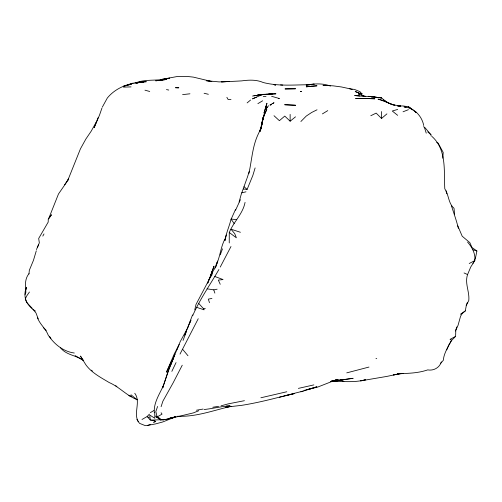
<?xml version="1.0" encoding="UTF-8"?>
<svg xmlns="http://www.w3.org/2000/svg" width="502" height="502" viewBox="0 0 502 502"><rect width="100%" height="100%" fill="white"/><g stroke="black" fill="none" stroke-linecap="round" stroke-linejoin="round"><path stroke-width="0.75" d="M386.916 113.866L381.539 118.453L381.539 111.569M229.251 242.93L229.276 232.514C233.568 221.853 242.849 213.921 245.064 202.394M446.73 349.869L448.826 344.874L451.712 340.331L455.621 336.378L455.778 330.26L458.031 325.352L460.566 316.273L462.191 313.518L465.291 310.92L466.345 305.323L468.786 300.522C469.721 291.737 464.532 283.335 467.569 274.556L470.788 266.913L474.842 260.557C475.601 253.504 472.049 247.216 467.569 242.083M442.802 158.212L443.21 152.457L438.064 143.014L436.702 142.417M154.265 412.406C153.694 402.315 159.768 393.875 163.602 385.078L162.673 387.826L168.691 369.39L174.922 354.362L168.936 369.528L162.679 387.757M28.984 273.985L29.323 270.302L33.471 260.281L36.301 250.799M214.862 267.93L217.611 261.046L216.13 266.399L213.162 270.892L209.485 278.911L196.012 304.457L194.751 309.935M26.054 290.143L26.43 287.257C22.383 297.222 26.888 305.63 35.429 311.077M261.567 126.56L261.78 125.13M248.854 173.541C251.759 160.778 252.268 147.475 257.633 135.427L261.617 126.924L260.042 130.332L261.184 127.169L260.695 129.936M261.918 124.402L263.255 117.104L259.961 131.593M262.709 120.085L263.255 117.104M267.434 107.441L265.64 108.733L266.938 103.274L264.002 113.132L266.204 105.646M261.41 127.044L262.791 119.507M260.883 128.813L262.715 119.457L264.309 114.174L261.592 125.017L262.715 119.457L261.385 126.372M457.78 225.875L462.191 236.197L469.828 242.635L472.037 247.568L476.9 250.969L475.488 257.99L474.534 260.023M226.251 234.992L225.028 240.496C226.088 233.204 229.219 226.59 230.989 219.506L235.57 209.334M211.562 276.182L212.233 273.395M260.011 131.574L261.184 127.169M239.09 202.017L241.148 194.619L246.877 178.612M255.123 167.925L252.839 175.449L247.122 189.398L243.414 189.028M455.534 331.031L456.814 326.902M247.122 178.053L249.287 171.289M161.098 406.702L162.861 401.236L173.096 382.913L182.245 365.211M101.95 108.055L99.578 114.933L94.15 127.684L98.147 117.575M216.312 264.83C220.409 256.095 220.679 246.137 225.618 237.822M157.609 406.451L155.833 411.502L157.126 416.967L161.098 419.804L166.469 419.534L174.709 416.986M210.627 275.642L213.99 266.173L209.485 278.817L212.453 270.484M184.761 335.204L192.555 314.873M170.875 364.446L173.497 357.844M183.054 340.431L186.261 331.853M207.815 282.883L209.485 278.428L207.728 283.122M220.24 254.865L222.486 248.848M37.43 247.448L39.332 242.842L38.685 238.456L48.186 222.104L48.267 219.154L51.455 214.787L48.575 218.885L58.47 194.004L67.67 180.689L80.445 148.824L85.823 139.104L91.201 131.16L96.572 121.522M25.1 294.517L25.866 291.587L25.677 293.03C25.42 286.416 24.403 279.168 28.997 273.646M171.847 361.892L172.826 359.363M192.693 315.72C199.727 299.43 210.068 284.891 218.878 269.555M171.847 371.38L176.045 362.582M176.836 349.712L180.274 341.517L187.98 327.386M466.201 305.329L467.293 302.712M168.81 367.213L166.469 372.151L174.25 353.973L179.227 344.428L173.366 357.92M187.98 327.078L190.936 320.15L189.348 323.859M36.445 249.582L38.579 244.606M240.408 199.708L235.545 210.269M169.067 366.611L169.996 364.59M170.611 363.247L171.54 361.227M230.989 246.507L220.24 267.077M472.94 263.412L473.894 261.379M399.19 373.789L393.373 374.938L403.043 373.438L397.672 373.708C407.8 373.4 417.971 373.25 427.666 369.905C433.678 370.953 439.476 367.771 441.352 361.917M198.234 318.726L180.023 354.079M451.618 340.067L451.436 340.412C448.286 346.775 443.912 353.038 443.304 360.31L440.681 363.31M102.301 107.152L107.328 98.015C116.79 86.457 131.913 82.052 146.339 81.726L139.587 82.184L136.086 83.031L139.587 82.403L136.651 83.012M42.808 236.103L44.013 233.932M67.67 180.689L68.68 178.881M64.651 184.767L68.435 179.001M29.436 292.02L26.675 295.998L25.276 299.004L26.675 302.43L32.053 308.128M149.389 414.125L147.168 416.503L141.991 419.496M300.886 121.509L306.264 116.062L311.642 112.479L317.019 109.8M265.64 108.733L268.626 105.753M247.122 102.904L250.567 100.03M274.004 115.705L279.382 120.687L284.76 116.094L290.137 121.202L295.515 116.828M270.421 105.282L271.613 104.422M272.812 103.563L274.004 102.697L269.913 104.993M460.39 314.296L465.291 310.92M322.397 113.898L327.775 110.616M257.877 103.65L262.64 100.795M150.343 412.644L153.913 410.523M157.126 416.967L162.033 414.131L161.098 412.757M153.474 422.69L155.72 421.429L153.744 420.293M455.621 336.378L450.062 339.377L451.712 340.331M469.213 263.519L474.842 260.557M370.783 115.736L376.161 113.107L381.539 118.453M175.882 416.415L171.847 418.285L175.92 416.428M175.524 416.792L162.893 421.918L155.582 423.908L147.475 425.432L144.965 425.508L139.587 423.368C131.944 414.89 141.564 402.259 134.768 393.267M252.5 96.064L262.433 94.464L275.956 93.811L262.464 94.483L252.5 98.875L256.371 97.175M134.881 83.194C145.768 78.469 158.325 81.575 169.607 78.124L160.86 79.554L177.225 76.517L187.673 76.492L193.358 77.12L211.788 81.531M198.729 410.749L193.358 412.901L168.39 418.888L174.752 416.967M403.043 111.789L408.421 109.681M130.325 84.204L133.074 83.175L130.953 83.96M230.776 406.363L225.618 407.197L241.82 405.315C262.559 402.052 282.802 396.134 303.101 391.114M300.886 391.824L316.906 386.804L307.023 389.627M310.041 388.918L311.642 388.416M147.475 425.432L150.343 424.548M368.976 367.062L346.756 372.861M397.672 109.417L392.294 111.036L397.672 115.341M286.811 391.755L260.877 397.779M198.729 303.434L203.712 308.899L205.293 308.441M279.382 397.264L294.398 393.587L284.76 395.752M375.96 358.679L376.738 358.466M221.062 405.836L228.36 403.84L244.424 400.696M168.088 418.712L171.094 417.921M166.469 419.132L167.549 418.85M331.213 381.438L338.524 379.587M331.42 381.388L337.407 379.882L331.722 381.175M136.23 83.012L139.587 82.184L143.867 81.889L136.155 83.081M164.807 419.44L162.692 419.961L164.963 419.465M168.327 418.58L171.144 417.89M241.744 192.831L245.993 191.82M298.37 388.385L313.844 384.902M365.356 379.826C354.657 382.637 343.5 381.438 332.581 381.181M365.569 379.769L360.631 380.874L386.916 376.4L401.374 373.356M211.938 298.401L208.324 299.142L209.485 302.693M207.056 288.801L213.764 289.867L217.128 289.196M303.961 390.424L317.653 387.098L336.842 379.556L333.152 380.949L338.712 380.635L335.932 380.729M228.554 406.771L230.989 406.319C213.381 410.41 195.931 417.074 177.601 416.24M196.414 410.228L203.078 409.061M330.906 381.438L353.144 378.295L339.296 380.202M330.9 381.514L338.404 380.46M212.76 407.247L218.539 406.338M253.924 95.756L266.474 94.219M330.749 381.413L338.524 380.29L331.05 381.344M330.994 381.351L338.179 380.328L336.026 380.541M330.818 381.533L343.901 379.694L330.843 381.457M331.063 381.432L333.152 381.15M159.291 80.458L166.469 79.485L155.72 80.809L162.215 80.063M211.769 81.575L206.353 80.715L219.167 81.901L229.251 81.512L221.363 81.87C228.159 81.55 234.949 81.299 241.744 80.878C248.998 79.893 256.371 79.523 263.255 82.529L263.293 82.541C278.572 86.451 294.498 84.782 310.073 84.719L306.264 84.995C314.315 83.702 322.661 83.062 330.46 86.049M182.602 94.633L189.951 93.799M162.629 419.572L164.167 419.396M268.645 94.106L272.253 93.924L257.877 94.985L264.416 94.263M311.642 84.424L314.202 84.148L306.264 84.995M257.877 94.985L262.464 94.483M204.107 409.525C212.792 408.622 221.275 406.331 230.06 405.898L226.389 406.112M332.198 381.087L338.329 380.635L336.108 380.717M263.255 94.401L264.309 94.326M123.461 87.122L131.035 86.896M371.474 97.106L374.235 96.924L354.657 95.537L360.034 96.108M149.138 417.645L147.168 416.503L150.343 420.111L161.098 419.747M334.627 380.773L333.152 380.823L334.539 380.78M263.255 96.528L266.01 96.528M230.995 99.597L228.109 99.478L226.873 97.319M280.555 84.951L282.739 85.089M368.449 96.284L381.539 97.903L386.377 102.044L383.559 99.98L388.717 103.211L394.302 105.125M231.158 219.01L236.367 219.707M361.496 95.782L365.412 96.34M349.279 88.653L354.657 89.5L360.034 91.678L361.509 94.087L355.209 91.515L360.034 93.466M325.171 85.629L322.993 85.277L333.152 85.848L341.555 86.978L349.103 88.628M166.469 89.588L168.766 90.053M342.389 381.282L343.901 381.602L342.559 381.313M204.107 93.259L208.361 94.288M144.965 90.178L149.728 91.477M349.336 88.697L352.228 89.513M74.302 353.031C63.126 351.463 54.266 344.234 48.186 335.085C45.726 328.521 39.777 324.342 37.43 317.597M271.638 96.302L279.382 98.536L278.811 98.373M151.548 420.187L155.72 421.429M472.94 249.783L476.9 250.969M394.948 105.2C388.987 103.989 384.068 100.049 378.025 99.12L386.916 102.176L392.294 104.68L400.765 106.035L397.672 106.066L403.043 105.947L408.421 106.75L413.202 110.126M240.427 232.282L230.989 229.188L234.748 233.694L236.367 237.804L229.276 232.514M196.533 307.293L204.107 309.828L203.712 308.899M137.573 399.768C126.993 396.134 119.489 386.91 109.198 382.549C100.889 377.542 91.54 372.766 85.823 364.753L80.445 356.056L83.219 360.298L75.068 355.592M129.347 395.752L131.562 396.542M275.466 85.12L274.004 84.581L275.385 85.164M214.862 276.502L223.064 279.558L218.332 280.091L220.24 284.289M406.08 107.616L403.972 106.819C414.024 107.761 421.799 115.724 423.732 125.506M128.832 395.419L130.978 396.229M359.721 94.52L358.302 93.937L361.02 94.37L364.157 96.139M159.015 417.739L155.72 416.02L156.693 417.212L160.176 418.649M464.068 272.962L467.569 274.556M360.982 93.008L362.243 93.661M83.219 360.298C76.084 355.272 66.264 355.102 60.554 347.861M412.475 109.718L411.144 108.884L412.362 109.737M137.052 399.805L131.022 394.785M91.201 370.187L92.393 370.959M115.692 385.724L116.884 386.502M156.693 417.212L161.098 420.143L158.287 417.859M414.796 111.431L416.014 112.285L414.106 110.904M412.211 109.518L408.421 106.75L412.481 109.668M414.828 111.413L416.001 112.291M244.054 186.731L247.122 189.398M427.754 131.888L430.936 134.712L431.187 136.117M43.254 327.499L46.272 330.41M431.996 136.481C446.887 149.809 443.812 171.006 444.791 188.796C448.895 194.763 448.273 203.492 454.028 208.299L454.567 214.197M424.554 127.169L430.936 134.712M182.602 349.285L187.98 355.749M32.937 309.219L36.025 313.047L38.208 318.889M231.077 219.154L234.139 223.497M423.625 126.517L424.554 127.866L426.248 133.168M49.503 336.309L50.915 338.643M136.908 419.333L138.245 421.655M451.436 205.776C453.802 213.287 456.588 220.761 458.351 228.303M213.764 289.867L214.862 293.118M446.058 190.842L446.855 193.81M150.343 420.111L149.721 415.035L154.854 418.279L154.716 412.142M290.137 114.393L290.137 121.202M264.491 114.274L263.255 117.568L266.794 109.398L264.491 114.274M127.853 85.058L123.461 86.3L131.235 84.236L127.853 85.058M311.642 86.181L306.264 86.821L317.019 85.811L311.642 86.181M295.452 88.76L285.123 88.936L295.452 88.76M366.228 98.517L360.034 98.348L374.875 98.787L366.228 98.517M300.886 91.496L300.322 91.508L301.445 91.508L300.886 91.496M360.034 98.511L355.598 98.587L364.615 98.499L360.034 98.511M177.225 87.75L175.468 87.718L178.819 87.806L177.225 87.75M295.515 105.257L284.76 104.742L295.515 105.257M381.539 97.903L374.53 97.099L381.539 97.903"/></g></svg>
